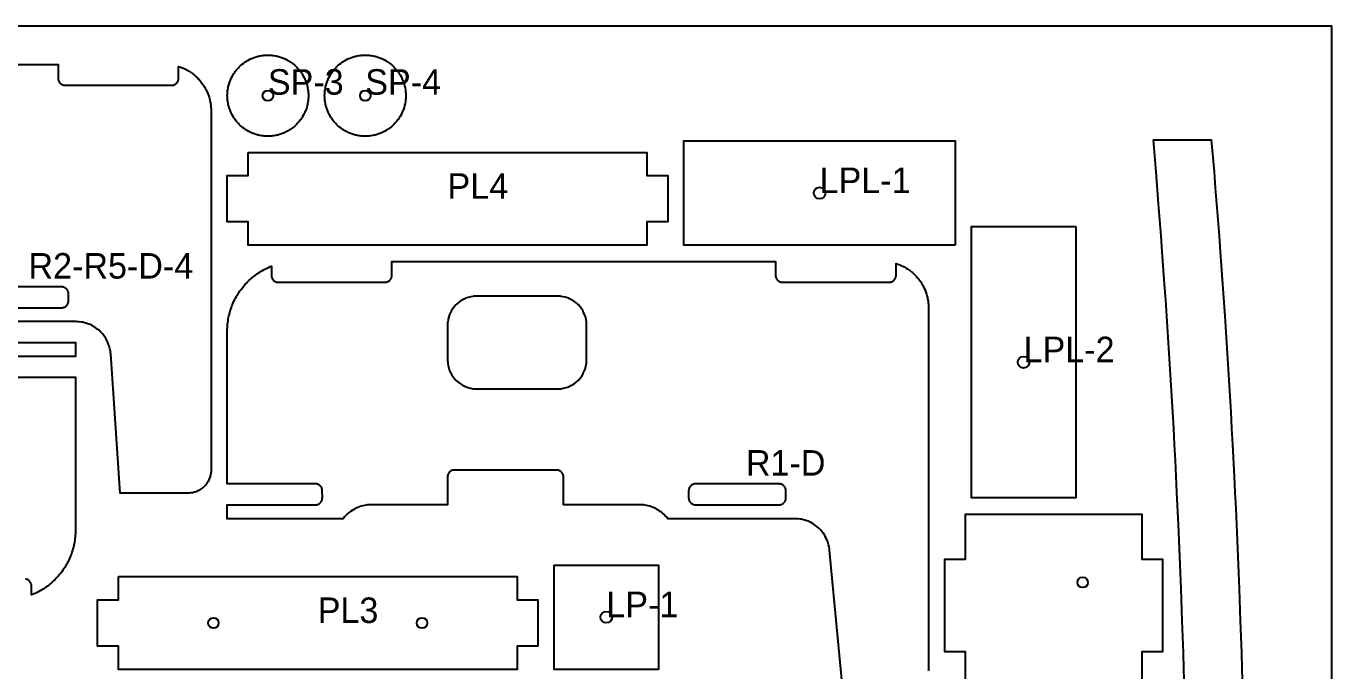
# Model space of a CAD drawing. Header units: millimetres. Extents: x 0 to 5180, y 0 to 1292.
# Drawn here: x 1313 to 2440, y 664 to 1220 of the extents above; entities that cross this region are included whole.
import ezdxf

# ---------------------------------------------------------------- set-up
doc = ezdxf.new("R2010")
doc.units = ezdxf.units.MM
for name, color, linetype in [('CUT_IN', 5, 'Continuous'), ('CUT_OUT', 1, 'Continuous'), ('DRILL', 3, 'Continuous'), ('LABEL', 7, 'Continuous'), ('SHEET', 8, 'Continuous')]:
    doc.layers.add(name, color=color, linetype=linetype)

msp = doc.modelspace()

# ---------------------------------------------------------------- linework, layer by layer
at = {"layer": 'CUT_IN'}
msp.add_lwpolyline([(1272, 977), (1344, 977), (1344.59, 977.03), (1344.88, 977.06), (1344.88, 977.06), (1345.46, 977.18), (1346.02, 977.35), (1346.57, 977.58), (1347.08, 977.85), (1347.57, 978.18), (1347.81, 978.36), (1348.03, 978.55), (1348.45, 978.97), (1348.64, 979.19), (1348.82, 979.43), (1349.15, 979.92), (1349.42, 980.43), (1349.65, 980.98), (1349.82, 981.54), (1349.94, 982.12), (1349.99, 982.71), (1349.99, 989.29), (1349.94, 989.88), (1349.82, 990.46), (1349.65, 991.02), (1349.54, 991.3), (1349.42, 991.57), (1349.15, 992.08), (1348.82, 992.57), (1348.64, 992.81), (1348.45, 993.03), (1348.03, 993.45), (1347.81, 993.64), (1347.33, 993.99), (1347.08, 994.15), (1346.83, 994.29), (1346.3, 994.54), (1346.02, 994.65), (1345.46, 994.82), (1344.88, 994.94), (1344.59, 994.97), (1344, 995), (1271.71, 994.99)], dxfattribs=at)
for points in [[(1679.96, 920.21), (1680.1, 919.95), (1681.06, 918.35), (1681.39, 917.86), (1682.68, 916.13), (1684.12, 914.53), (1684.54, 914.11), (1686.14, 912.67), (1688.11, 911.21), (1689.96, 910.09), (1690.48, 909.82), (1692.44, 908.9), (1692.71, 908.79), (1694.74, 908.07), (1695.03, 907.99), (1697.12, 907.48), (1699.26, 907.15), (1699.84, 907.1), (1702.15, 906.99), (1771.85, 906.99), (1774.45, 907.12), (1774.74, 907.15), (1776.88, 907.48), (1779.26, 908.07), (1781.29, 908.79), (1781.56, 908.9), (1783.52, 909.82), (1784.04, 910.09), (1785.64, 911.05), (1786.13, 911.38), (1787.86, 912.67), (1789.46, 914.11), (1789.88, 914.53), (1791.32, 916.13), (1792.78, 918.1), (1793.9, 919.95), (1794.17, 920.47), (1794.97, 922.16), (1795.2, 922.7), (1795.92, 924.73), (1796.45, 926.83), (1796.56, 927.4), (1796.84, 929.25), (1796.89, 929.83), (1797, 932.14), (1797, 961.84), (1796.87, 964.44), (1796.84, 964.73), (1796.51, 966.87), (1795.92, 969.25), (1795.2, 971.28), (1795.09, 971.55), (1794.17, 973.51), (1793.9, 974.03), (1792.94, 975.63), (1792.61, 976.12), (1791.32, 977.85), (1789.88, 979.45), (1789.46, 979.87), (1787.86, 981.31), (1785.89, 982.77), (1784.04, 983.89), (1783.52, 984.16), (1781.56, 985.08), (1781.29, 985.19), (1779.26, 985.91), (1778.97, 985.99), (1776.88, 986.5), (1774.74, 986.83), (1774.16, 986.88), (1771.85, 986.99), (1702.15, 986.99), (1699.55, 986.86), (1699.26, 986.83), (1697.12, 986.5), (1694.74, 985.91), (1692.71, 985.19), (1692.44, 985.08), (1690.48, 984.16), (1689.96, 983.89), (1688.36, 982.93), (1687.87, 982.6), (1686.14, 981.31), (1684.54, 979.87), (1684.12, 979.45), (1682.68, 977.85), (1681.22, 975.88), (1680.1, 974.03), (1679.83, 973.51), (1679.03, 971.82), (1678.8, 971.28), (1678.08, 969.25), (1677.55, 967.15), (1677.44, 966.58), (1677.16, 964.73), (1677.11, 964.15), (1677, 961.84), (1677, 932.14), (1677.13, 929.54), (1677.16, 929.25), (1677.49, 927.11), (1678.08, 924.73), (1678.8, 922.7), (1679.03, 922.16), (1679.96, 920.21)], [(1885.06, 812.11), (1885.18, 811.53), (1885.35, 810.97), (1885.58, 810.42), (1885.85, 809.91), (1886.18, 809.42), (1886.36, 809.18), (1886.55, 808.96), (1886.97, 808.54), (1887.19, 808.35), (1887.67, 808), (1888.17, 807.7), (1888.7, 807.45), (1889.26, 807.25), (1889.54, 807.17), (1890.12, 807.05), (1890.41, 807.02), (1891, 806.99), (1963, 806.99), (1963.59, 807.02), (1963.88, 807.05), (1964.46, 807.17), (1965.02, 807.34), (1965.3, 807.45), (1965.83, 807.7), (1966.08, 807.84), (1966.57, 808.17), (1966.81, 808.35), (1967.03, 808.54), (1967.45, 808.96), (1967.64, 809.18), (1967.99, 809.66), (1968.15, 809.91), (1968.29, 810.16), (1968.54, 810.69), (1968.65, 810.97), (1968.82, 811.53), (1968.94, 812.11), (1968.99, 812.7), (1969, 818.99), (1968.97, 819.58), (1968.94, 819.87), (1968.82, 820.45), (1968.65, 821.01), (1968.42, 821.56), (1968.15, 822.07), (1967.99, 822.32), (1967.64, 822.8), (1967.45, 823.02), (1967.24, 823.23), (1967.03, 823.44), (1966.81, 823.63), (1966.33, 823.98), (1966.08, 824.14), (1965.57, 824.41), (1965.02, 824.64), (1964.46, 824.81), (1963.88, 824.93), (1963.59, 824.96), (1963, 824.99), (1891, 824.99), (1890.41, 824.96), (1890.12, 824.93), (1889.54, 824.81), (1888.98, 824.64), (1888.7, 824.53), (1888.17, 824.28), (1887.67, 823.98), (1887.19, 823.63), (1886.97, 823.44), (1886.55, 823.02), (1886.36, 822.8), (1886.01, 822.32), (1885.85, 822.07), (1885.58, 821.56), (1885.35, 821.01), (1885.18, 820.45), (1885.06, 819.87), (1885.03, 819.58), (1885, 818.99), (1885, 812.99), (1885.03, 812.4), (1885.06, 812.11)]]:
    msp.add_lwpolyline(points, close=True, dxfattribs=at)
at = {"layer": 'CUT_OUT'}
for points in [[(1557, 1159.99), (1556.96, 1158.27), (1556.91, 1157.42), (1556.83, 1156.56), (1556.74, 1155.71), (1556.62, 1154.85), (1556.33, 1153.16), (1556.15, 1152.32), (1555.95, 1151.49), (1555.49, 1149.83), (1555.23, 1149.01), (1554.95, 1148.2), (1554.34, 1146.6), (1554, 1145.81), (1553.64, 1145.03), (1552.87, 1143.49), (1552.02, 1142), (1551.57, 1141.27), (1551.1, 1140.55), (1550.62, 1139.84), (1550.11, 1139.14), (1549.06, 1137.79), (1548.5, 1137.13), (1547.93, 1136.49), (1547.35, 1135.86), (1546.75, 1135.24), (1546.13, 1134.64), (1545.5, 1134.06), (1544.86, 1133.49), (1544.2, 1132.93), (1542.85, 1131.88), (1542.15, 1131.37), (1541.44, 1130.89), (1540.72, 1130.42), (1539.99, 1129.97), (1538.5, 1129.12), (1536.96, 1128.35), (1536.18, 1127.99), (1535.39, 1127.65), (1533.79, 1127.04), (1532.98, 1126.76), (1532.16, 1126.5), (1530.5, 1126.04), (1529.67, 1125.84), (1528.83, 1125.66), (1527.14, 1125.37), (1526.28, 1125.25), (1525.43, 1125.16), (1524.57, 1125.08), (1523.72, 1125.03), (1522, 1124.99), (1520.28, 1125.03), (1519.43, 1125.08), (1518.57, 1125.16), (1517.72, 1125.25), (1516.86, 1125.37), (1515.17, 1125.66), (1514.33, 1125.84), (1513.5, 1126.04), (1511.84, 1126.5), (1511.02, 1126.76), (1510.21, 1127.04), (1508.61, 1127.65), (1507.82, 1127.99), (1507.04, 1128.35), (1505.5, 1129.12), (1504.01, 1129.97), (1503.28, 1130.42), (1502.56, 1130.89), (1501.85, 1131.37), (1501.15, 1131.88), (1499.8, 1132.93), (1499.14, 1133.49), (1498.5, 1134.06), (1497.87, 1134.64), (1497.25, 1135.24), (1496.65, 1135.86), (1496.07, 1136.49), (1495.5, 1137.13), (1494.94, 1137.79), (1493.89, 1139.14), (1493.38, 1139.84), (1492.9, 1140.55), (1492.43, 1141.27), (1491.98, 1142), (1491.13, 1143.49), (1490.36, 1145.03), (1490, 1145.81), (1489.66, 1146.6), (1489.05, 1148.2), (1488.77, 1149.01), (1488.51, 1149.83), (1488.05, 1151.49), (1487.85, 1152.32), (1487.67, 1153.16), (1487.38, 1154.85), (1487.26, 1155.71), (1487.17, 1156.56), (1487.09, 1157.42), (1487.04, 1158.27), (1487, 1159.99), (1487.04, 1161.71), (1487.09, 1162.56), (1487.17, 1163.42), (1487.26, 1164.27), (1487.38, 1165.13), (1487.67, 1166.82), (1487.85, 1167.66), (1488.05, 1168.49), (1488.51, 1170.15), (1488.77, 1170.97), (1489.05, 1171.78), (1489.66, 1173.38), (1490, 1174.17), (1490.36, 1174.95), (1491.13, 1176.49), (1491.98, 1177.98), (1492.43, 1178.71), (1492.9, 1179.43), (1493.38, 1180.14), (1493.89, 1180.84), (1494.94, 1182.19), (1495.5, 1182.85), (1496.07, 1183.49), (1496.65, 1184.12), (1497.25, 1184.74), (1497.87, 1185.34), (1498.5, 1185.92), (1499.14, 1186.49), (1499.8, 1187.05), (1501.15, 1188.1), (1501.85, 1188.61), (1502.56, 1189.09), (1503.28, 1189.56), (1504.01, 1190.01), (1505.5, 1190.86), (1507.04, 1191.63), (1507.82, 1191.99), (1508.61, 1192.33), (1510.21, 1192.94), (1511.02, 1193.22), (1511.84, 1193.48), (1513.5, 1193.94), (1514.33, 1194.14), (1515.17, 1194.32), (1516.86, 1194.61), (1517.72, 1194.73), (1518.57, 1194.82), (1519.43, 1194.9), (1520.28, 1194.95), (1522, 1194.99), (1523.72, 1194.95), (1524.57, 1194.9), (1525.43, 1194.82), (1526.28, 1194.73), (1527.14, 1194.61), (1528.83, 1194.32), (1529.67, 1194.14), (1530.5, 1193.94), (1532.16, 1193.48), (1532.98, 1193.22), (1533.79, 1192.94), (1535.39, 1192.33), (1536.18, 1191.99), (1536.96, 1191.63), (1538.5, 1190.86), (1539.99, 1190.01), (1540.72, 1189.56), (1541.44, 1189.09), (1542.15, 1188.61), (1542.85, 1188.1), (1544.2, 1187.05), (1544.86, 1186.49), (1545.5, 1185.92), (1546.13, 1185.34), (1546.75, 1184.74), (1547.35, 1184.12), (1547.93, 1183.49), (1548.5, 1182.85), (1549.06, 1182.19), (1550.11, 1180.84), (1550.62, 1180.14), (1551.1, 1179.43), (1551.57, 1178.71), (1552.02, 1177.98), (1552.87, 1176.49), (1553.64, 1174.95), (1554, 1174.17), (1554.34, 1173.38), (1554.95, 1171.78), (1555.23, 1170.97), (1555.49, 1170.15), (1555.95, 1168.49), (1556.15, 1167.66), (1556.33, 1166.82), (1556.62, 1165.13), (1556.74, 1164.27), (1556.83, 1163.42), (1556.91, 1162.56), (1556.96, 1161.71), (1557, 1159.99)], [(1641, 1159.99), (1640.96, 1158.27), (1640.91, 1157.42), (1640.83, 1156.56), (1640.74, 1155.71), (1640.62, 1154.85), (1640.33, 1153.16), (1640.15, 1152.32), (1639.95, 1151.49), (1639.49, 1149.83), (1639.23, 1149.01), (1638.95, 1148.2), (1638.34, 1146.6), (1638, 1145.81), (1637.64, 1145.03), (1636.87, 1143.49), (1636.02, 1142), (1635.57, 1141.27), (1635.1, 1140.55), (1634.62, 1139.84), (1634.11, 1139.14), (1633.06, 1137.79), (1632.5, 1137.13), (1631.93, 1136.49), (1631.35, 1135.86), (1630.75, 1135.24), (1630.13, 1134.64), (1629.5, 1134.06), (1628.86, 1133.49), (1628.2, 1132.93), (1626.85, 1131.88), (1626.15, 1131.37), (1625.44, 1130.89), (1624.72, 1130.42), (1623.99, 1129.97), (1622.5, 1129.12), (1620.96, 1128.35), (1620.18, 1127.99), (1619.39, 1127.65), (1617.79, 1127.04), (1616.98, 1126.76), (1616.16, 1126.5), (1614.5, 1126.04), (1613.67, 1125.84), (1612.83, 1125.66), (1611.14, 1125.37), (1610.28, 1125.25), (1609.43, 1125.16), (1608.57, 1125.08), (1607.72, 1125.03), (1606, 1124.99), (1604.28, 1125.03), (1603.43, 1125.08), (1602.57, 1125.16), (1601.72, 1125.25), (1600.86, 1125.37), (1599.17, 1125.66), (1598.33, 1125.84), (1597.5, 1126.04), (1595.84, 1126.5), (1595.02, 1126.76), (1594.21, 1127.04), (1592.61, 1127.65), (1591.82, 1127.99), (1591.04, 1128.35), (1589.5, 1129.12), (1588.01, 1129.97), (1587.28, 1130.42), (1586.56, 1130.89), (1585.85, 1131.37), (1585.15, 1131.88), (1583.8, 1132.93), (1583.14, 1133.49), (1582.5, 1134.06), (1581.87, 1134.64), (1581.25, 1135.24), (1580.65, 1135.86), (1580.07, 1136.49), (1579.5, 1137.13), (1578.94, 1137.79), (1577.89, 1139.14), (1577.38, 1139.84), (1576.9, 1140.55), (1576.43, 1141.27), (1575.98, 1142), (1575.13, 1143.49), (1574.36, 1145.03), (1574, 1145.81), (1573.66, 1146.6), (1573.05, 1148.2), (1572.77, 1149.01), (1572.51, 1149.83), (1572.05, 1151.49), (1571.85, 1152.32), (1571.67, 1153.16), (1571.38, 1154.85), (1571.26, 1155.71), (1571.17, 1156.56), (1571.09, 1157.42), (1571.04, 1158.27), (1571, 1159.99), (1571.04, 1161.71), (1571.09, 1162.56), (1571.17, 1163.42), (1571.26, 1164.27), (1571.38, 1165.13), (1571.67, 1166.82), (1571.85, 1167.66), (1572.05, 1168.49), (1572.51, 1170.15), (1572.77, 1170.97), (1573.05, 1171.78), (1573.66, 1173.38), (1574, 1174.17), (1574.36, 1174.95), (1575.13, 1176.49), (1575.98, 1177.98), (1576.43, 1178.71), (1576.9, 1179.43), (1577.38, 1180.14), (1577.89, 1180.84), (1578.94, 1182.19), (1579.5, 1182.85), (1580.07, 1183.49), (1580.65, 1184.12), (1581.25, 1184.74), (1581.87, 1185.34), (1582.5, 1185.92), (1583.14, 1186.49), (1583.8, 1187.05), (1585.15, 1188.1), (1585.85, 1188.61), (1586.56, 1189.09), (1587.28, 1189.56), (1588.01, 1190.01), (1589.5, 1190.86), (1591.04, 1191.63), (1591.82, 1191.99), (1592.61, 1192.33), (1594.21, 1192.94), (1595.02, 1193.22), (1595.84, 1193.48), (1597.5, 1193.94), (1598.33, 1194.14), (1599.17, 1194.32), (1600.86, 1194.61), (1601.72, 1194.73), (1602.57, 1194.82), (1603.43, 1194.9), (1604.28, 1194.95), (1606, 1194.99), (1607.72, 1194.95), (1608.57, 1194.9), (1609.43, 1194.82), (1610.28, 1194.73), (1611.14, 1194.61), (1612.83, 1194.32), (1613.67, 1194.14), (1614.5, 1193.94), (1616.16, 1193.48), (1616.98, 1193.22), (1617.79, 1192.94), (1619.39, 1192.33), (1620.18, 1191.99), (1620.96, 1191.63), (1622.5, 1190.86), (1623.99, 1190.01), (1624.72, 1189.56), (1625.44, 1189.09), (1626.15, 1188.61), (1626.85, 1188.1), (1628.2, 1187.05), (1628.86, 1186.49), (1629.5, 1185.92), (1630.13, 1185.34), (1630.75, 1184.74), (1631.35, 1184.12), (1631.93, 1183.49), (1632.5, 1182.85), (1633.06, 1182.19), (1634.11, 1180.84), (1634.62, 1180.14), (1635.1, 1179.43), (1635.57, 1178.71), (1636.02, 1177.98), (1636.87, 1176.49), (1637.64, 1174.95), (1638, 1174.17), (1638.34, 1173.38), (1638.95, 1171.78), (1639.23, 1170.97), (1639.49, 1170.15), (1639.95, 1168.49), (1640.15, 1167.66), (1640.33, 1166.82), (1640.62, 1165.13), (1640.74, 1164.27), (1640.83, 1163.42), (1640.91, 1162.56), (1640.96, 1161.71), (1641, 1159.99)], [(2115, 1030.99), (1881, 1030.99), (1881, 1120.99), (2115, 1120.99), (2115, 1030.99)], [(1505, 1110.99), (1849, 1110.99), (1849, 1090.99), (1867, 1090.99), (1867, 1050.99), (1849, 1050.99), (1849, 1030.99), (1505, 1030.99), (1505, 1050.99), (1487, 1050.99), (1487, 1090.99), (1505, 1090.99), (1505, 1110.99)], [(2219, 1047), (2219, 813), (2129, 813), (2129, 1047), (2219, 1047)], [(2123.99, 459), (2123.99, 520), (2105.99, 520), (2105.99, 600), (2123.99, 600), (2123.99, 680), (2105.99, 680), (2105.99, 760), (2123.99, 760), (2123.99, 799), (2275.99, 799), (2275.99, 760), (2293.99, 760), (2293.99, 680), (2275.99, 680), (2275.99, 600), (2293.99, 600), (2293.99, 520), (2275.99, 520), (2275.99, 459), (2123.99, 459)], [(1859, 664.99), (1769, 664.99), (1769, 754.99), (1859, 754.99), (1859, 664.99)], [(1393, 744.99), (1737, 744.99), (1737, 724.99), (1755, 724.99), (1755, 684.99), (1737, 684.99), (1737, 664.99), (1393, 664.99), (1393, 684.99), (1375, 684.99), (1375, 724.99), (1393, 724.99), (1393, 744.99)]]:
    msp.add_lwpolyline(points, close=True, dxfattribs=at)
for points in [[(1010, 1187), (1341, 1187), (1341, 1175), (1341.03, 1174.41), (1341.06, 1174.12), (1341.18, 1173.54), (1341.35, 1172.98), (1341.58, 1172.43), (1341.85, 1171.92), (1342.01, 1171.67), (1342.36, 1171.19), (1342.55, 1170.97), (1342.97, 1170.55), (1343.19, 1170.36), (1343.67, 1170.01), (1343.92, 1169.85), (1344.43, 1169.58), (1344.98, 1169.35), (1345.26, 1169.26), (1345.54, 1169.18), (1346.12, 1169.06), (1346.41, 1169.03), (1347, 1169), (1439, 1169), (1439.59, 1169.03), (1439.88, 1169.06), (1440.46, 1169.18), (1441.02, 1169.35), (1441.57, 1169.58), (1442.08, 1169.85), (1442.33, 1170.01), (1442.81, 1170.36), (1443.03, 1170.55), (1443.45, 1170.97), (1443.64, 1171.19), (1443.99, 1171.67), (1444.29, 1172.17), (1444.54, 1172.7), (1444.74, 1173.26), (1444.82, 1173.54), (1444.94, 1174.12), (1444.97, 1174.41), (1445, 1175), (1445, 1185.15), (1445.58, 1184.97), (1446.51, 1184.65), (1447.43, 1184.31), (1449.18, 1183.58), (1450.95, 1182.75), (1451.89, 1182.26), (1453.6, 1181.29), (1455.25, 1180.24), (1456.86, 1179.11), (1457.58, 1178.56), (1458.4, 1177.9), (1459.1, 1177.31), (1459.89, 1176.61), (1461.26, 1175.31), (1461.94, 1174.61), (1462.61, 1173.89), (1463.31, 1173.1), (1463.9, 1172.4), (1464.56, 1171.58), (1465.11, 1170.86), (1466.28, 1169.19), (1467.29, 1167.6), (1468.26, 1165.89), (1468.75, 1164.95), (1469.58, 1163.18), (1470.31, 1161.43), (1470.65, 1160.51), (1471.27, 1158.65), (1471.56, 1157.63), (1472.04, 1155.73), (1472.24, 1154.77), (1472.42, 1153.8), (1472.56, 1152.91), (1472.7, 1151.86), (1472.81, 1150.88), (1472.89, 1149.98), (1472.99, 1148.02), (1473, 836.62), (1472.95, 835.53), (1472.85, 834.55), (1472.71, 833.58), (1472.62, 833.1), (1472.28, 831.67), (1472.14, 831.19), (1471.83, 830.26), (1471.48, 829.35), (1471.08, 828.45), (1470.64, 827.57), (1470.4, 827.14), (1469.9, 826.3), (1469.35, 825.48), (1468.77, 824.7), (1468.46, 824.31), (1467.82, 823.57), (1467.48, 823.21), (1467.14, 822.86), (1466.43, 822.18), (1465.69, 821.54), (1465.3, 821.23), (1464.52, 820.65), (1463.7, 820.1), (1462.43, 819.36), (1461.55, 818.92), (1460.65, 818.52), (1460.2, 818.34), (1459.74, 818.17), (1458.81, 817.86), (1457.86, 817.6), (1456.9, 817.38), (1456.42, 817.29), (1455.45, 817.15), (1454.47, 817.05), (1453.98, 817.02), (1453, 817), (1394.59, 817), (1386.4, 937.11), (1386.29, 938.34), (1386.29, 938.34), (1386.09, 939.78), (1385.76, 941.5), (1385.49, 942.63), (1385.08, 944.03), (1384.61, 945.4), (1383.96, 947.02), (1383.47, 948.08), (1382.81, 949.37), (1382.08, 950.63), (1381.13, 952.09), (1380.45, 953.03), (1379.36, 954.4), (1378.59, 955.27), (1377.58, 956.32), (1376.31, 957.51), (1375.42, 958.26), (1374.27, 959.15), (1372.84, 960.14), (1371.6, 960.91), (1370.33, 961.61), (1369.28, 962.13), (1367.95, 962.71), (1366.6, 963.24), (1364.94, 963.78), (1363.82, 964.08), (1362.4, 964.41), (1360.97, 964.66), (1359.23, 964.87), (1357.78, 964.97), (1356.55, 965), (1248.01, 965.01)], [(2313.08, 637.69), (2312.3, 665.36), (2311.88, 679.2), (2311.44, 693.04), (2310.97, 706.88), (2309.96, 734.55), (2309.42, 748.39), (2308.27, 776.06), (2307.66, 789.9), (2306.37, 817.58), (2305.69, 831.41), (2304.98, 845.25), (2304.26, 859.09), (2303.51, 872.92), (2301.93, 900.6), (2301.11, 914.44), (2300.27, 928.28), (2298.51, 955.95), (2297.6, 969.79), (2296.66, 983.62), (2295.7, 997.46), (2293.7, 1025.14), (2292.67, 1038.97), (2291.61, 1052.81), (2290.54, 1066.65), (2288.31, 1094.33), (2285.99, 1122), (2335.99, 1122), (2338.31, 1094.33), (2339.43, 1080.49), (2340.54, 1066.65), (2342.67, 1038.97), (2343.7, 1025.14), (2345.7, 997.46), (2347.6, 969.79), (2349.4, 942.11), (2350.27, 928.28), (2351.11, 914.44), (2352.73, 886.76), (2353.51, 872.92), (2354.26, 859.09), (2355.69, 831.41), (2356.37, 817.58), (2357.02, 803.74), (2357.66, 789.9), (2358.27, 776.06), (2359.42, 748.39), (2359.96, 734.55), (2360.97, 706.88), (2361.44, 693.04), (2361.88, 679.2), (2362.3, 665.36), (2363.08, 637.69)], [(2017.94, 646.99), (2006.62, 767.72), (2006.46, 769.11), (2006.46, 769.11), (2006.22, 770.57), (2005.84, 772.3), (2005.53, 773.44), (2005.44, 773.72), (2004.98, 775.12), (2004.56, 776.23), (2003.97, 777.58), (2003.18, 779.17), (2002.45, 780.45), (2001.82, 781.45), (2000.98, 782.67), (2000.08, 783.84), (1999.12, 784.97), (1997.9, 786.25), (1997.05, 787.07), (1995.94, 788.04), (1994.54, 789.14), (1993.58, 789.82), (1992.34, 790.62), (1991.06, 791.35), (1989.74, 792.02), (1988.12, 792.75), (1987.02, 793.17), (1985.34, 793.73), (1984.2, 794.05), (1982.47, 794.44), (1981.3, 794.64), (1979.55, 794.86), (1978.07, 794.96), (1976.82, 794.99), (1867.01, 795), (1865.84, 796.44), (1864.88, 797.51), (1863.88, 798.54), (1862.61, 799.7), (1861.5, 800.61), (1860.58, 801.3), (1859.4, 802.11), (1857.93, 803.01), (1856.93, 803.56), (1855.38, 804.31), (1854.33, 804.77), (1852.99, 805.28), (1851.63, 805.72), (1849.97, 806.17), (1848.56, 806.47), (1847.15, 806.7), (1846.01, 806.84), (1844.58, 806.95), (1843.08, 806.99), (1777, 806.99), (1777, 830.99), (1776.97, 831.58), (1776.94, 831.87), (1776.82, 832.45), (1776.65, 833.01), (1776.42, 833.56), (1776.15, 834.07), (1775.99, 834.32), (1775.64, 834.8), (1775.45, 835.02), (1775.24, 835.23), (1775.03, 835.44), (1774.81, 835.63), (1774.33, 835.98), (1774.08, 836.14), (1773.57, 836.41), (1773.02, 836.64), (1772.46, 836.81), (1771.88, 836.93), (1771.59, 836.96), (1771, 836.99), (1683, 836.99), (1682.41, 836.96), (1682.12, 836.93), (1681.54, 836.81), (1681.26, 836.73), (1680.7, 836.53), (1680.17, 836.28), (1679.92, 836.14), (1679.67, 835.98), (1679.19, 835.63), (1678.97, 835.44), (1678.55, 835.02), (1678.36, 834.8), (1678.01, 834.32), (1677.85, 834.07), (1677.58, 833.56), (1677.35, 833.01), (1677.26, 832.73), (1677.18, 832.45), (1677.06, 831.87), (1677.03, 831.58), (1677, 830.99), (1677, 806.99), (1610.92, 806.99), (1609.42, 806.95), (1607.99, 806.84), (1606.85, 806.7), (1605.44, 806.47), (1604.03, 806.17), (1602.37, 805.72), (1601.01, 805.28), (1599.67, 804.77), (1598.62, 804.31), (1597.07, 803.56), (1596.07, 803.01), (1594.6, 802.11), (1593.42, 801.3), (1592.5, 800.61), (1591.39, 799.7), (1590.12, 798.54), (1589.12, 797.51), (1588.16, 796.44), (1586.99, 795), (1487.01, 795), (1487, 806.99), (1563.29, 807), (1563.88, 807.05), (1564.46, 807.17), (1565.02, 807.34), (1565.57, 807.57), (1566.08, 807.84), (1566.57, 808.17), (1566.81, 808.35), (1567.03, 808.54), (1567.45, 808.96), (1567.64, 809.18), (1567.99, 809.66), (1568.29, 810.16), (1568.54, 810.69), (1568.74, 811.25), (1568.82, 811.53), (1568.94, 812.11), (1568.97, 812.4), (1569, 812.99), (1568.99, 819.28), (1568.94, 819.87), (1568.82, 820.45), (1568.65, 821.01), (1568.54, 821.29), (1568.42, 821.56), (1568.15, 822.07), (1567.82, 822.56), (1567.64, 822.8), (1567.45, 823.02), (1567.03, 823.44), (1566.81, 823.63), (1566.33, 823.98), (1566.08, 824.14), (1565.83, 824.28), (1565.3, 824.53), (1565.02, 824.64), (1564.46, 824.81), (1563.88, 824.93), (1563.59, 824.96), (1563, 824.99), (1487, 824.99), (1487, 957.01), (1487.02, 958.5), (1487.07, 959.97), (1487.16, 961.37), (1487.29, 962.91), (1487.45, 964.3), (1487.64, 965.76), (1487.89, 967.28), (1488.16, 968.73), (1488.45, 970.1), (1488.79, 971.53), (1489.18, 973.03), (1489.59, 974.44), (1490.04, 975.85), (1490.52, 977.24), (1491.03, 978.62), (1491.55, 979.92), (1492.16, 981.34), (1492.78, 982.68), (1493.42, 984), (1494.1, 985.31), (1494.81, 986.6), (1495.56, 987.87), (1496.29, 989.06), (1497.09, 990.29), (1497.92, 991.51), (1498.83, 992.76), (1499.72, 993.93), (1500.64, 995.08), (1501.59, 996.21), (1502.52, 997.26), (1503.52, 998.34), (1504.55, 999.39), (1505.65, 1000.47), (1506.73, 1001.47), (1507.78, 1002.4), (1508.91, 1003.35), (1510.06, 1004.27), (1511.23, 1005.16), (1512.48, 1006.07), (1513.7, 1006.9), (1514.93, 1007.7), (1516.12, 1008.43), (1517.39, 1009.18), (1518.68, 1009.89), (1519.99, 1010.57), (1521.31, 1011.21), (1522.65, 1011.83), (1524.07, 1012.44), (1525, 1012.8), (1525.01, 1004.7), (1525.06, 1004.11), (1525.18, 1003.53), (1525.35, 1002.97), (1525.46, 1002.69), (1525.71, 1002.16), (1526.01, 1001.66), (1526.36, 1001.18), (1526.55, 1000.96), (1526.97, 1000.54), (1527.19, 1000.35), (1527.67, 1000), (1527.92, 999.84), (1528.43, 999.57), (1528.7, 999.45), (1528.98, 999.34), (1529.54, 999.17), (1530.12, 999.05), (1530.41, 999.02), (1531, 998.99), (1623, 998.99), (1623.59, 999.02), (1623.88, 999.05), (1624.46, 999.17), (1624.74, 999.25), (1625.02, 999.34), (1625.57, 999.57), (1626.08, 999.84), (1626.33, 1000), (1626.81, 1000.35), (1627.03, 1000.54), (1627.45, 1000.96), (1627.64, 1001.18), (1627.99, 1001.66), (1628.15, 1001.91), (1628.29, 1002.16), (1628.54, 1002.69), (1628.65, 1002.97), (1628.82, 1003.53), (1628.94, 1004.11), (1628.97, 1004.4), (1629, 1004.99), (1629, 1016.99), (1960, 1016.99), (1960, 1004.99), (1960.03, 1004.4), (1960.06, 1004.11), (1960.18, 1003.53), (1960.35, 1002.97), (1960.58, 1002.42), (1960.85, 1001.91), (1961.01, 1001.66), (1961.36, 1001.18), (1961.55, 1000.96), (1961.97, 1000.54), (1962.19, 1000.35), (1962.67, 1000), (1962.92, 999.84), (1963.43, 999.57), (1963.98, 999.34), (1964.26, 999.25), (1964.54, 999.17), (1965.12, 999.05), (1965.41, 999.02), (1966, 998.99), (2058, 998.99), (2058.59, 999.02), (2058.88, 999.05), (2059.46, 999.17), (2059.74, 999.25), (2060.02, 999.34), (2060.57, 999.57), (2061.08, 999.84), (2061.33, 1000), (2061.81, 1000.35), (2062.03, 1000.54), (2062.45, 1000.96), (2062.64, 1001.18), (2062.99, 1001.66), (2063.15, 1001.91), (2063.29, 1002.16), (2063.54, 1002.69), (2063.74, 1003.25), (2063.82, 1003.53), (2063.94, 1004.11), (2063.97, 1004.4), (2064, 1004.99), (2064, 1015.14), (2064.58, 1014.96), (2065.51, 1014.64), (2066.43, 1014.3), (2067.27, 1013.96), (2068.18, 1013.57), (2069.95, 1012.74), (2070.89, 1012.25), (2072.6, 1011.28), (2074.25, 1010.23), (2075.86, 1009.1), (2076.58, 1008.55), (2077.4, 1007.89), (2078.1, 1007.3), (2078.89, 1006.6), (2079.61, 1005.93), (2080.26, 1005.3), (2080.94, 1004.6), (2081.61, 1003.88), (2082.31, 1003.09), (2082.9, 1002.39), (2083.56, 1001.57), (2084.11, 1000.85), (2085.24, 999.24), (2086.29, 997.59), (2087.26, 995.88), (2087.75, 994.94), (2088.14, 994.13), (2088.58, 993.17), (2089.31, 991.42), (2089.65, 990.5), (2090.27, 988.64), (2090.56, 987.62), (2091.04, 985.72), (2091.24, 984.76), (2091.42, 983.79), (2091.56, 982.9), (2091.7, 981.85), (2091.81, 980.87), (2091.89, 979.97), (2091.99, 978.01), (2091.98, 666.01), (2091.95, 665.52), (2091.85, 664.54), (2091.71, 663.57)], [(1256.01, 946.99), (1355.99, 946.99), (1356, 935), (1279.71, 934.99)], [(1280, 917), (1356, 917), (1356, 784.98), (1355.98, 783.49), (1355.93, 782.02), (1355.84, 780.62), (1355.71, 779.08), (1355.55, 777.69), (1355.36, 776.23), (1355.11, 774.71), (1354.84, 773.26), (1354.55, 771.89), (1354.21, 770.46), (1353.82, 768.96), (1353.41, 767.55), (1352.96, 766.14), (1352.48, 764.75), (1351.97, 763.37), (1351.45, 762.07), (1350.84, 760.65), (1350.22, 759.31), (1349.58, 757.99), (1348.9, 756.68), (1348.19, 755.39), (1347.44, 754.12), (1346.71, 752.93), (1345.91, 751.7), (1345.08, 750.48), (1344.17, 749.23), (1343.28, 748.06), (1342.36, 746.91), (1341.41, 745.78), (1340.48, 744.73), (1339.48, 743.65), (1338.45, 742.6), (1337.35, 741.52), (1336.27, 740.52), (1335.22, 739.59), (1334.09, 738.64), (1332.94, 737.72), (1331.77, 736.83), (1330.52, 735.92), (1329.3, 735.09), (1328.07, 734.29), (1326.88, 733.56), (1325.61, 732.81), (1324.32, 732.1), (1323.01, 731.42), (1321.69, 730.78), (1320.35, 730.16), (1318.93, 729.55), (1318, 729.19), (1317.99, 737.29), (1317.94, 737.88), (1317.82, 738.46), (1317.65, 739.02), (1317.54, 739.3), (1317.29, 739.83), (1316.99, 740.33), (1316.64, 740.81), (1316.45, 741.03), (1316.03, 741.45), (1315.81, 741.64), (1315.33, 741.99), (1315.08, 742.15), (1314.57, 742.42), (1314.3, 742.54), (1314.02, 742.65), (1313.46, 742.82), (1312.88, 742.94)]]:
    msp.add_lwpolyline(points, dxfattribs=at)
at = {"layer": 'DRILL'}
for centre, radius in [((1522, 1159.99), 4.5), ((1606, 1159.99), 4.5), ((1998, 1075.99), 5), ((2174, 930), 5), ((2224.99, 740), 4.5), ((1814, 709.99), 5), ((1475, 704.99), 4.5), ((1655, 704.99), 4.5)]:
    msp.add_circle(centre, radius, dxfattribs=at)
at = {"layer": 'SHEET'}
msp.add_lwpolyline([(0, 0), (2440, 0), (2440, 1220), (0, 1220)], close=True, dxfattribs=at)

# ---------------------------------------------------------------- texts
at = {"layer": 'LABEL'}
for s, p in [('SP-3', (1522, 1160.85)), ('SP-4', (1606, 1160.85)), ('PL4', (1677, 1070.99)), ('LPL-1', (1998, 1075.99)), ('R2-R5-D-4', (1315.44, 1002.17)), ('LPL-2', (2174, 930)), ('R1-D', (1934.43, 832.16)), ('PL3', (1565, 704.99)), ('LP-1', (1814, 709.99))]:
    msp.add_text(s, height=22, dxfattribs=at).set_placement(p)

doc.saveas('drawing.dxf')
